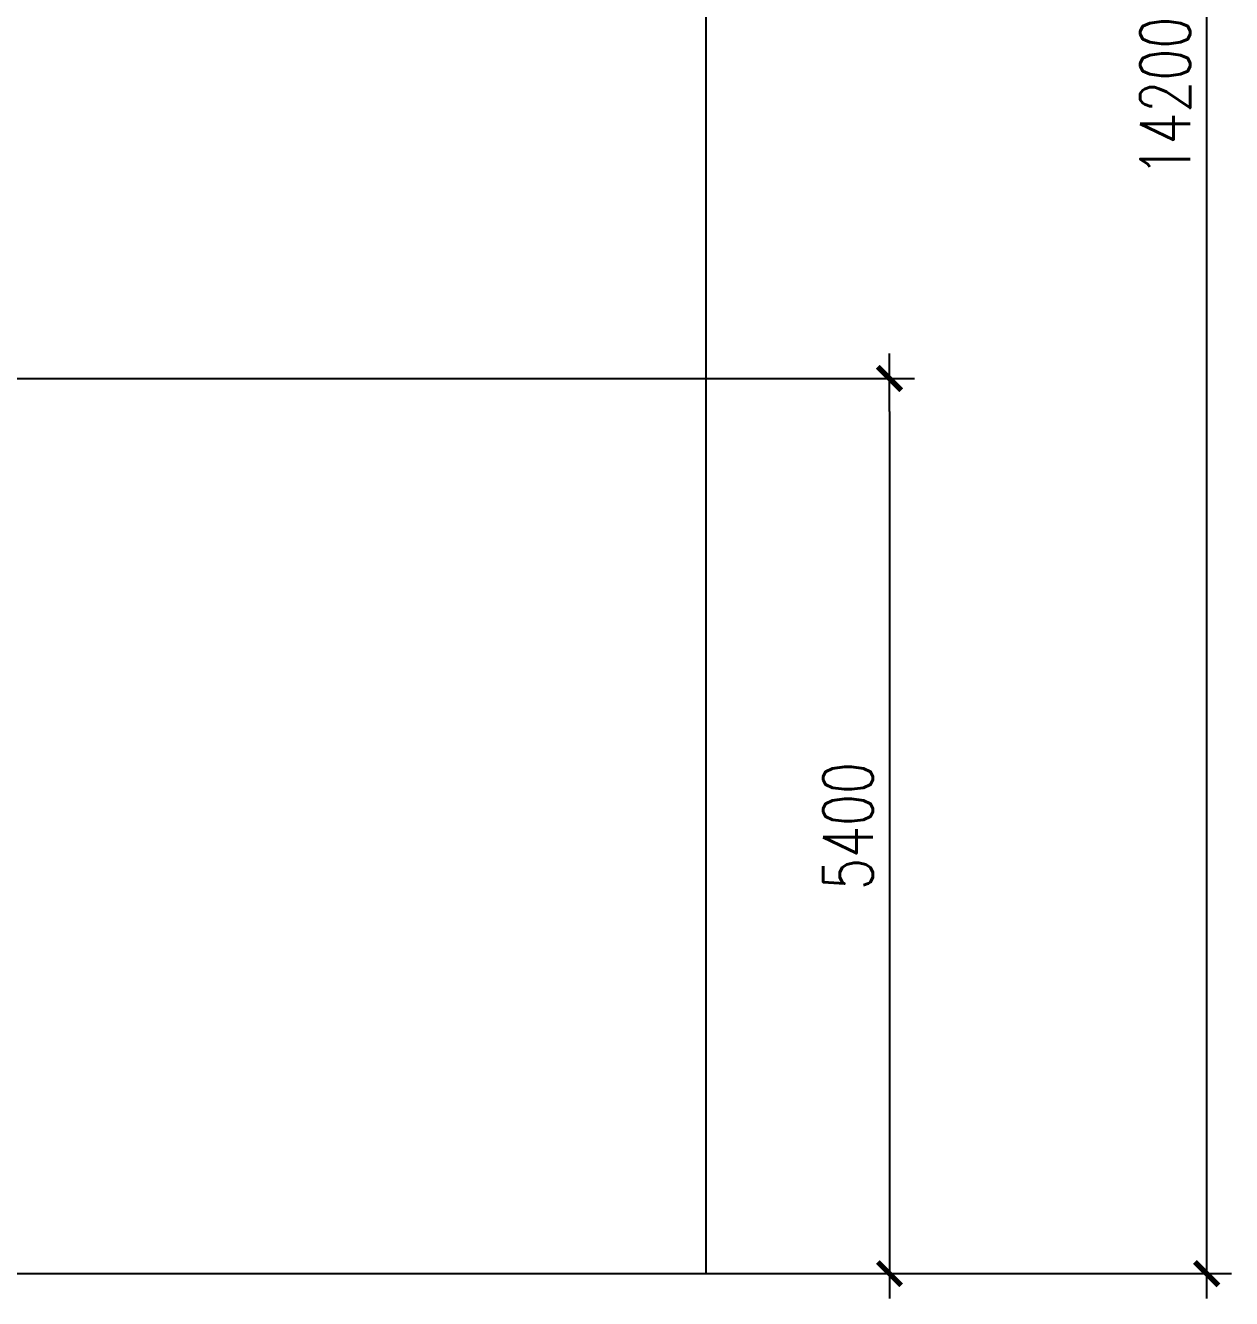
# Model space of a CAD drawing. Header units: millimetres. Extents: x -1966 to 205283, y -140015 to 7000.
# Drawn here: x 130923 to 138195, y -26189 to -18510 of the extents above; entities that cross this region are included whole.
import ezdxf

# ---------------------------------------------------------------- set-up
doc = ezdxf.new("R2010")
doc.units = ezdxf.units.MM
doc.header["$LTSCALE"] = 1000
doc.styles.add('.WA_Romans', font='romans.shx', dxfattribs={"width": 0.75})
doc.dimstyles.new('ID-100', dxfattribs={"dimscale": 100, "dimtxt": 3, "dimasz": 2, "dimexe": 1.5, "dimexo": 1, "dimgap": 1, "dimtad": 1, "dimtoh": 1, "dimdec": 0, "dimzin": 3, "dimdsep": 46, "dimtxsty": '.WA_Romans', "dimblk": 'ID_tick', "dimcen": 0, "dimdle": 1.5, "dimclrd": 8, "dimclre": 8, "dimclrt": 256, "dimadec": 0, "dimazin": 0, "dimtfac": 0.075, "dimtdec": 0, "dimtix": 1, "dimtmove": 2, "dimatfit": 1, "dimfxl": 1, "dimtolj": 1, "dimtzin": 0, "dimlwd": -1, "dimlwe": -1, "dimarcsym": 0})

# ---------------------------------------------------------------- blocks, each defined once
blk = doc.blocks.new('ID_tick')
at = {"color": 0, "linetype": 'ByBlock'}
blk.add_line((-1, 0), (0.75, 0), dxfattribs=at)
blk.add_lwpolyline([(-0.354, -0.354, 0.16, 0.16, 0), (0.354, 0.354, 0.127, 0.127, 0)], format="xyseb", dxfattribs=at)
blk = doc.blocks.new('*D36')
at = {"color": 8, "transparency": 16777216}
for p, q in [((135125.8, -11839.3), (138194.7, -11839.3)), ((138044.7, -12039.3), (138044.7, -25839.3)), ((135125.8, -26039.3), (138194.7, -26039.3))]:
    blk.add_line(p, q, dxfattribs=at)
at = {"layer": 'Defpoints', "color": 0, "transparency": 16777216}
for p in [(135025.8, -11839.3), (135025.8, -26039.3), (138044.7, -26039.3)]:
    blk.add_point(p, dxfattribs=at)
at = {"color": 8, "transparency": 16777216, "xscale": 200, "yscale": 200, "zscale": 200}
for p, rotation in [((138044.7, -11839.3), 90), ((138044.7, -26039.3), 270)]:
    blk.add_blockref('ID_tick', p, dxfattribs=dict(at, rotation=rotation))
at = {"transparency": 16777216, "insert": (137794.7, -18939.3), "char_height": 300, "attachment_point": 5, "rotation": 90, "style": '.WA_Romans'}
blk.add_mtext('\\A1;14200', dxfattribs=at)
blk = doc.blocks.new('*D42')
at = {"color": 8, "transparency": 16777216}
for p, q in [((129225.8, -20639.3), (136282.7, -20639.3)), ((136132.7, -20839.3), (136132.7, -25839.3)), ((129225.8, -26039.3), (136282.7, -26039.3))]:
    blk.add_line(p, q, dxfattribs=at)
at = {"layer": 'Defpoints', "color": 0, "transparency": 16777216}
for p in [(129125.8, -20639.3), (129125.8, -26039.3), (136132.7, -26039.3)]:
    blk.add_point(p, dxfattribs=at)
at = {"color": 8, "transparency": 16777216, "xscale": 200, "yscale": 200, "zscale": 200}
for p, rotation in [((136132.7, -20639.3), 90), ((136132.7, -26039.3), 270)]:
    blk.add_blockref('ID_tick', p, dxfattribs=dict(at, rotation=rotation))
at = {"transparency": 16777216, "insert": (135882.7, -23339.3), "char_height": 300, "attachment_point": 5, "rotation": 90, "style": '.WA_Romans'}
blk.add_mtext('\\A1;5400', dxfattribs=at)

msp = doc.modelspace()

# ---------------------------------------------------------------- hatches: boundary and pattern name
h = msp.add_hatch()
h.set_pattern_fill('ANGLE', color=256)
h.set_pattern_definition([(0, (9325.0154, 0), (0, 3.4925), [2.54, -0.9525]), (90, (9325.0154, 0), (-3.4925, 2e-16), [2.54, -0.9525])])
h.paths.add_polyline_path([(123206.5, -24253.5), (122249, -22238.5), (122120.2, -22433.5), (123025.8, -24339.3), (123833.6, -26039.3), (124060, -26039.3), (124060, -25839.3), (123960, -25839.3)])
h.paths.add_polyline_path([(125598.4, -17339.3), (130625.8, -17339.3), (130625.8, -17139.5), (125270.3, -17139.3, -0.296365), (125075.4, -20839.3), (125319.2, -20839.3), (127525.8, -20839.3), (127525.8, -20639.3), (125443.5, -20639.3, 0.242962)])
h.paths.add_polyline_path([(129125.8, -20639.3), (128425.8, -20639.3), (128425.8, -20839.3), (128925.8, -20839.3), (128925.8, -20939.3), (129125.8, -20939.3)])
h.paths.add_polyline_path([(135025.8, -17039.3), (134825.8, -17039.3), (134825.8, -17139.3), (133685.8, -17139.3), (133685.8, -17199.3), (133625.8, -17199.3), (133625.8, -17139.3), (131525.8, -17139.3), (131525.8, -17339.3), (135025.8, -17339.3)])
h.paths.add_polyline_path([(120990.7, -15281.6), (123425.7, -12039.3), (123325.8, -11839.3), (120307.4, -15858.4), (120363.5, -15941.2), (120419.5, -16024, -0.002425), (120446.9, -16005.7)])
h.paths.add_polyline_path([(123525.7, -11839.3), (123425.7, -11839.3), (123325.8, -11839.3), (123425.7, -12039.3), (123525.7, -12039.3)])
h.paths.add_polyline_path([(135025.8, -11839.3), (134725.8, -11839.3), (134725.8, -12039.3), (134825.8, -12039.3), (134825.8, -12139.3), (135025.8, -12139.3)])

# ---------------------------------------------------------------- linework, layer by layer
for p in [(135025.8, -17339.3), (129125.8, -26039.3)]:
    msp.add_line(p, (135025.8, -26039.3))

# ---------------------------------------------------------------- dimensions: what is measured, and where the dimension line sits
dim = msp.add_aligned_dim(p1=(135025.8, -11839.3), p2=(135025.8, -26039.3), distance=3018.8, dimstyle='ID-100')
dim.commit()
dim.dimension.update_dxf_attribs({"geometry": '*D36', "text_midpoint": (137794.7, -18939.3)})
dim = msp.add_linear_dim(base=(136132.7, -26039.3), p1=(129125.8, -20639.3), p2=(129125.8, -26039.3), angle=90, dimstyle='ID-100')
dim.commit()
dim.dimension.update_dxf_attribs({"geometry": '*D42', "text_midpoint": (135882.7, -23339.3)})

doc.saveas('drawing.dxf')
